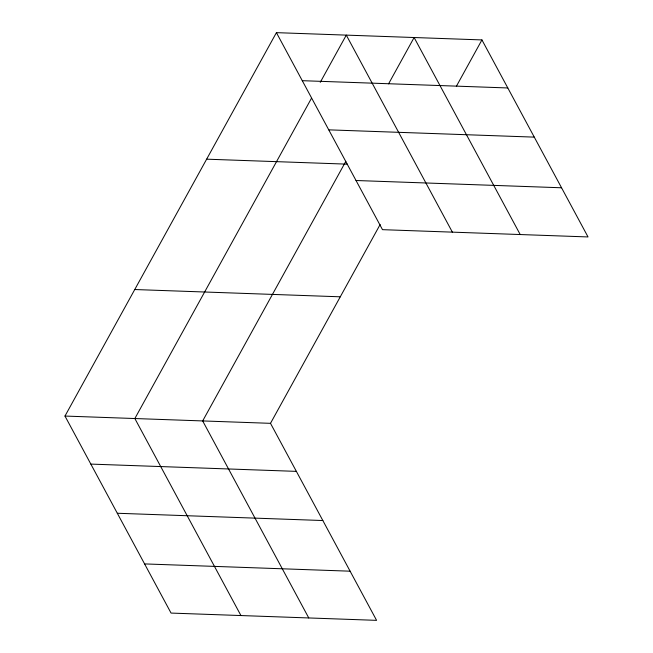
<?xml version="1.0" encoding="UTF-8"?>
<svg xmlns="http://www.w3.org/2000/svg" width="653" height="653" viewBox="0 0 653 653"><rect width="100%" height="100%" fill="white"/><g stroke="black" fill="none" stroke-linecap="round" stroke-linejoin="round"><path stroke-width="0.98" d="M380.16 224.485L270.505 423.332L376.585 620.35L171.062 613.077L64.974 416.059L276.415 32.65L481.938 39.923L588.027 236.941L382.495 229.668L276.415 32.65M311.408 98.383L134.853 418.532L240.941 615.55M320.248 82.343L346.294 35.123L452.374 232.141M345.812 161.373L202.675 420.932L308.763 617.95M388.568 83.853L414.116 37.523L520.204 234.541M456.39 86.253L481.938 39.923M302.282 80.686L507.805 87.959M328.753 129.849L534.276 137.122M206.642 159.177L347.38 164.156M356.024 180.506L561.556 187.778M134.755 289.532L340.278 296.805M64.974 416.059L270.505 423.332M90.84 464.095L296.364 471.368M117.311 513.258L322.843 520.531M144.591 563.914L350.114 571.187"/></g></svg>
